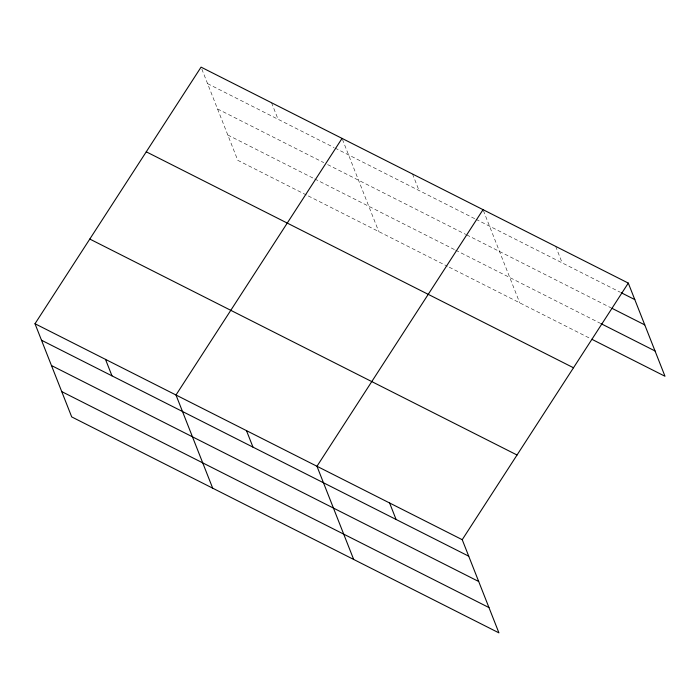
<?xml version="1.0" encoding="UTF-8"?>
<svg xmlns="http://www.w3.org/2000/svg" width="700" height="700" viewBox="0 0 700 700"><rect width="100%" height="100%" fill="white"/><g stroke="black" fill="none" stroke-linecap="round" stroke-linejoin="round"><path stroke-width="0.53" stroke-dasharray="3.5 2.62" d="M207.567 83.632L334.066 147.577M335.037 148.067L475.055 218.838M476.017 219.327L620.27 292.25M217.534 108.938L323.759 162.627M327.618 164.579L465.71 234.386M466.673 234.868L610.872 307.764M227.806 135.004L313.749 178.447M314.711 178.938L454.738 249.716M455.7 250.206L599.839 323.059M306.338 194.968L237.773 160.309L201.066 67.13M308.262 195.939L447.317 266.227M449.251 267.207L592.375 339.553M555.669 246.374L562.17 262.876M483.42 210.63L519.741 302.838M412.545 174.029L419.046 190.531M342.44 139.37L378.761 231.578M271.565 102.76L278.066 119.263"/><path stroke-width="1.05" d="M35 323.733L462.227 539.691L498.934 632.87L71.706 416.911L35 323.733L201.066 67.13L628.294 283.089L665 376.267L592.375 339.553M342.055 138.399L175.989 395.001L212.686 488.18M483.035 209.659L316.969 466.27L353.675 559.44M462.227 539.691L628.294 283.089M621.241 292.74L634.795 299.591M611.835 308.245L644.761 324.896M600.801 323.549L655.034 350.963M146.265 151.812L573.492 367.771M89.801 239.059L517.029 455.009M41.501 340.235L468.729 556.194M51.468 365.54L478.695 581.499M61.74 391.606L488.959 607.565M389.594 502.976L396.095 519.479M246.479 430.631L252.98 447.134M105.49 359.363L111.991 375.865"/></g></svg>
